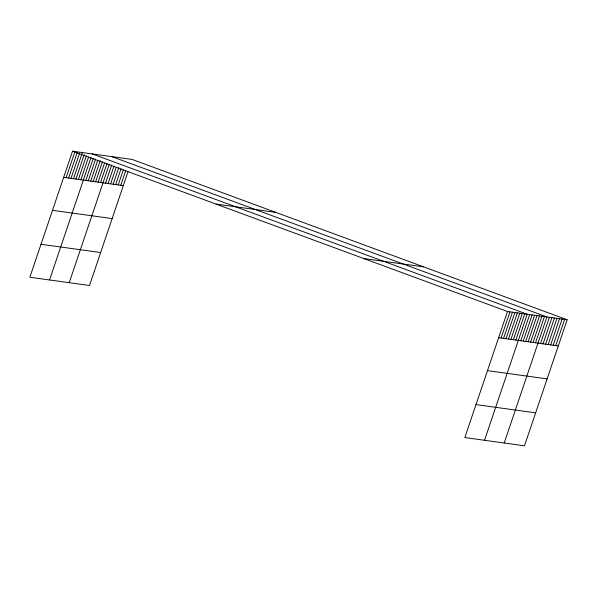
<?xml version="1.0" encoding="UTF-8"?>
<svg xmlns="http://www.w3.org/2000/svg" width="597" height="597" viewBox="0 0 597 597"><rect width="100%" height="100%" fill="white"/><g stroke="black" fill="none" stroke-linecap="round" stroke-linejoin="round"><path stroke-width="0.9" d="M567.15 319.753L507.502 311.507L464.839 437.556L524.479 445.81L567.15 319.753L132.161 159.444L72.521 151.19L29.85 277.247L89.498 285.493L128.027 171.66M66.118 177.712L74.976 151.534M68.573 178.055L77.14 152.742M71.036 178.399L79.602 153.086M73.498 178.734L82.356 152.556M75.953 179.078L84.229 154.638M78.416 179.413L86.393 155.854M80.879 179.757L88.557 157.063M49.536 279.971L91.02 157.407M85.796 180.436L93.184 158.615M88.259 180.779L95.647 158.959M90.722 181.115L97.811 160.168M93.177 181.458L100.266 160.511M95.639 181.801L102.438 161.727M98.102 182.137L104.602 162.936M100.557 182.481L107.057 163.28M69.215 282.687L109.221 164.488M105.557 183.167L111.758 164.839M108.094 183.518L113.997 166.063M110.624 183.869L116.236 167.287M113.161 184.219L118.773 167.638M115.699 184.57L121.012 168.861M118.228 184.921L123.251 170.085M120.766 185.271L125.788 170.436M501.099 338.029L509.965 311.843M503.562 338.372L512.427 312.186M506.025 338.708L514.883 312.522M508.48 339.051L517.345 312.865M510.942 339.387L519.808 313.209M513.405 339.73L522.263 313.544M515.868 340.074L524.726 313.888M484.518 440.28L527.188 314.223L92.199 153.914M520.785 340.753L529.651 314.567M523.248 341.088L532.106 314.91M525.703 341.432L534.569 315.246M528.166 341.768L537.031 315.589M530.629 342.111L539.487 315.925M533.084 342.454L541.949 316.268M535.546 342.79L544.412 316.611M504.204 443.004L546.867 316.947L111.885 156.638M540.546 343.484L549.404 317.298M543.076 343.835L551.941 317.649M545.613 344.185L554.479 318M548.15 344.536L557.008 318.35M550.68 344.887L559.546 318.701M553.218 345.238L562.083 319.052M555.755 345.588L564.613 319.402M63.655 177.376L123.303 185.622M216.062 204.092L275.71 212.345M52.499 210.331L112.146 218.584M363.961 258.598L423.601 266.852M41.006 244.285L100.654 252.538M498.644 337.686L558.285 345.939M487.488 370.647L547.136 378.894M475.996 404.602L535.636 412.848M72.521 151.19L507.502 311.507"/></g></svg>
